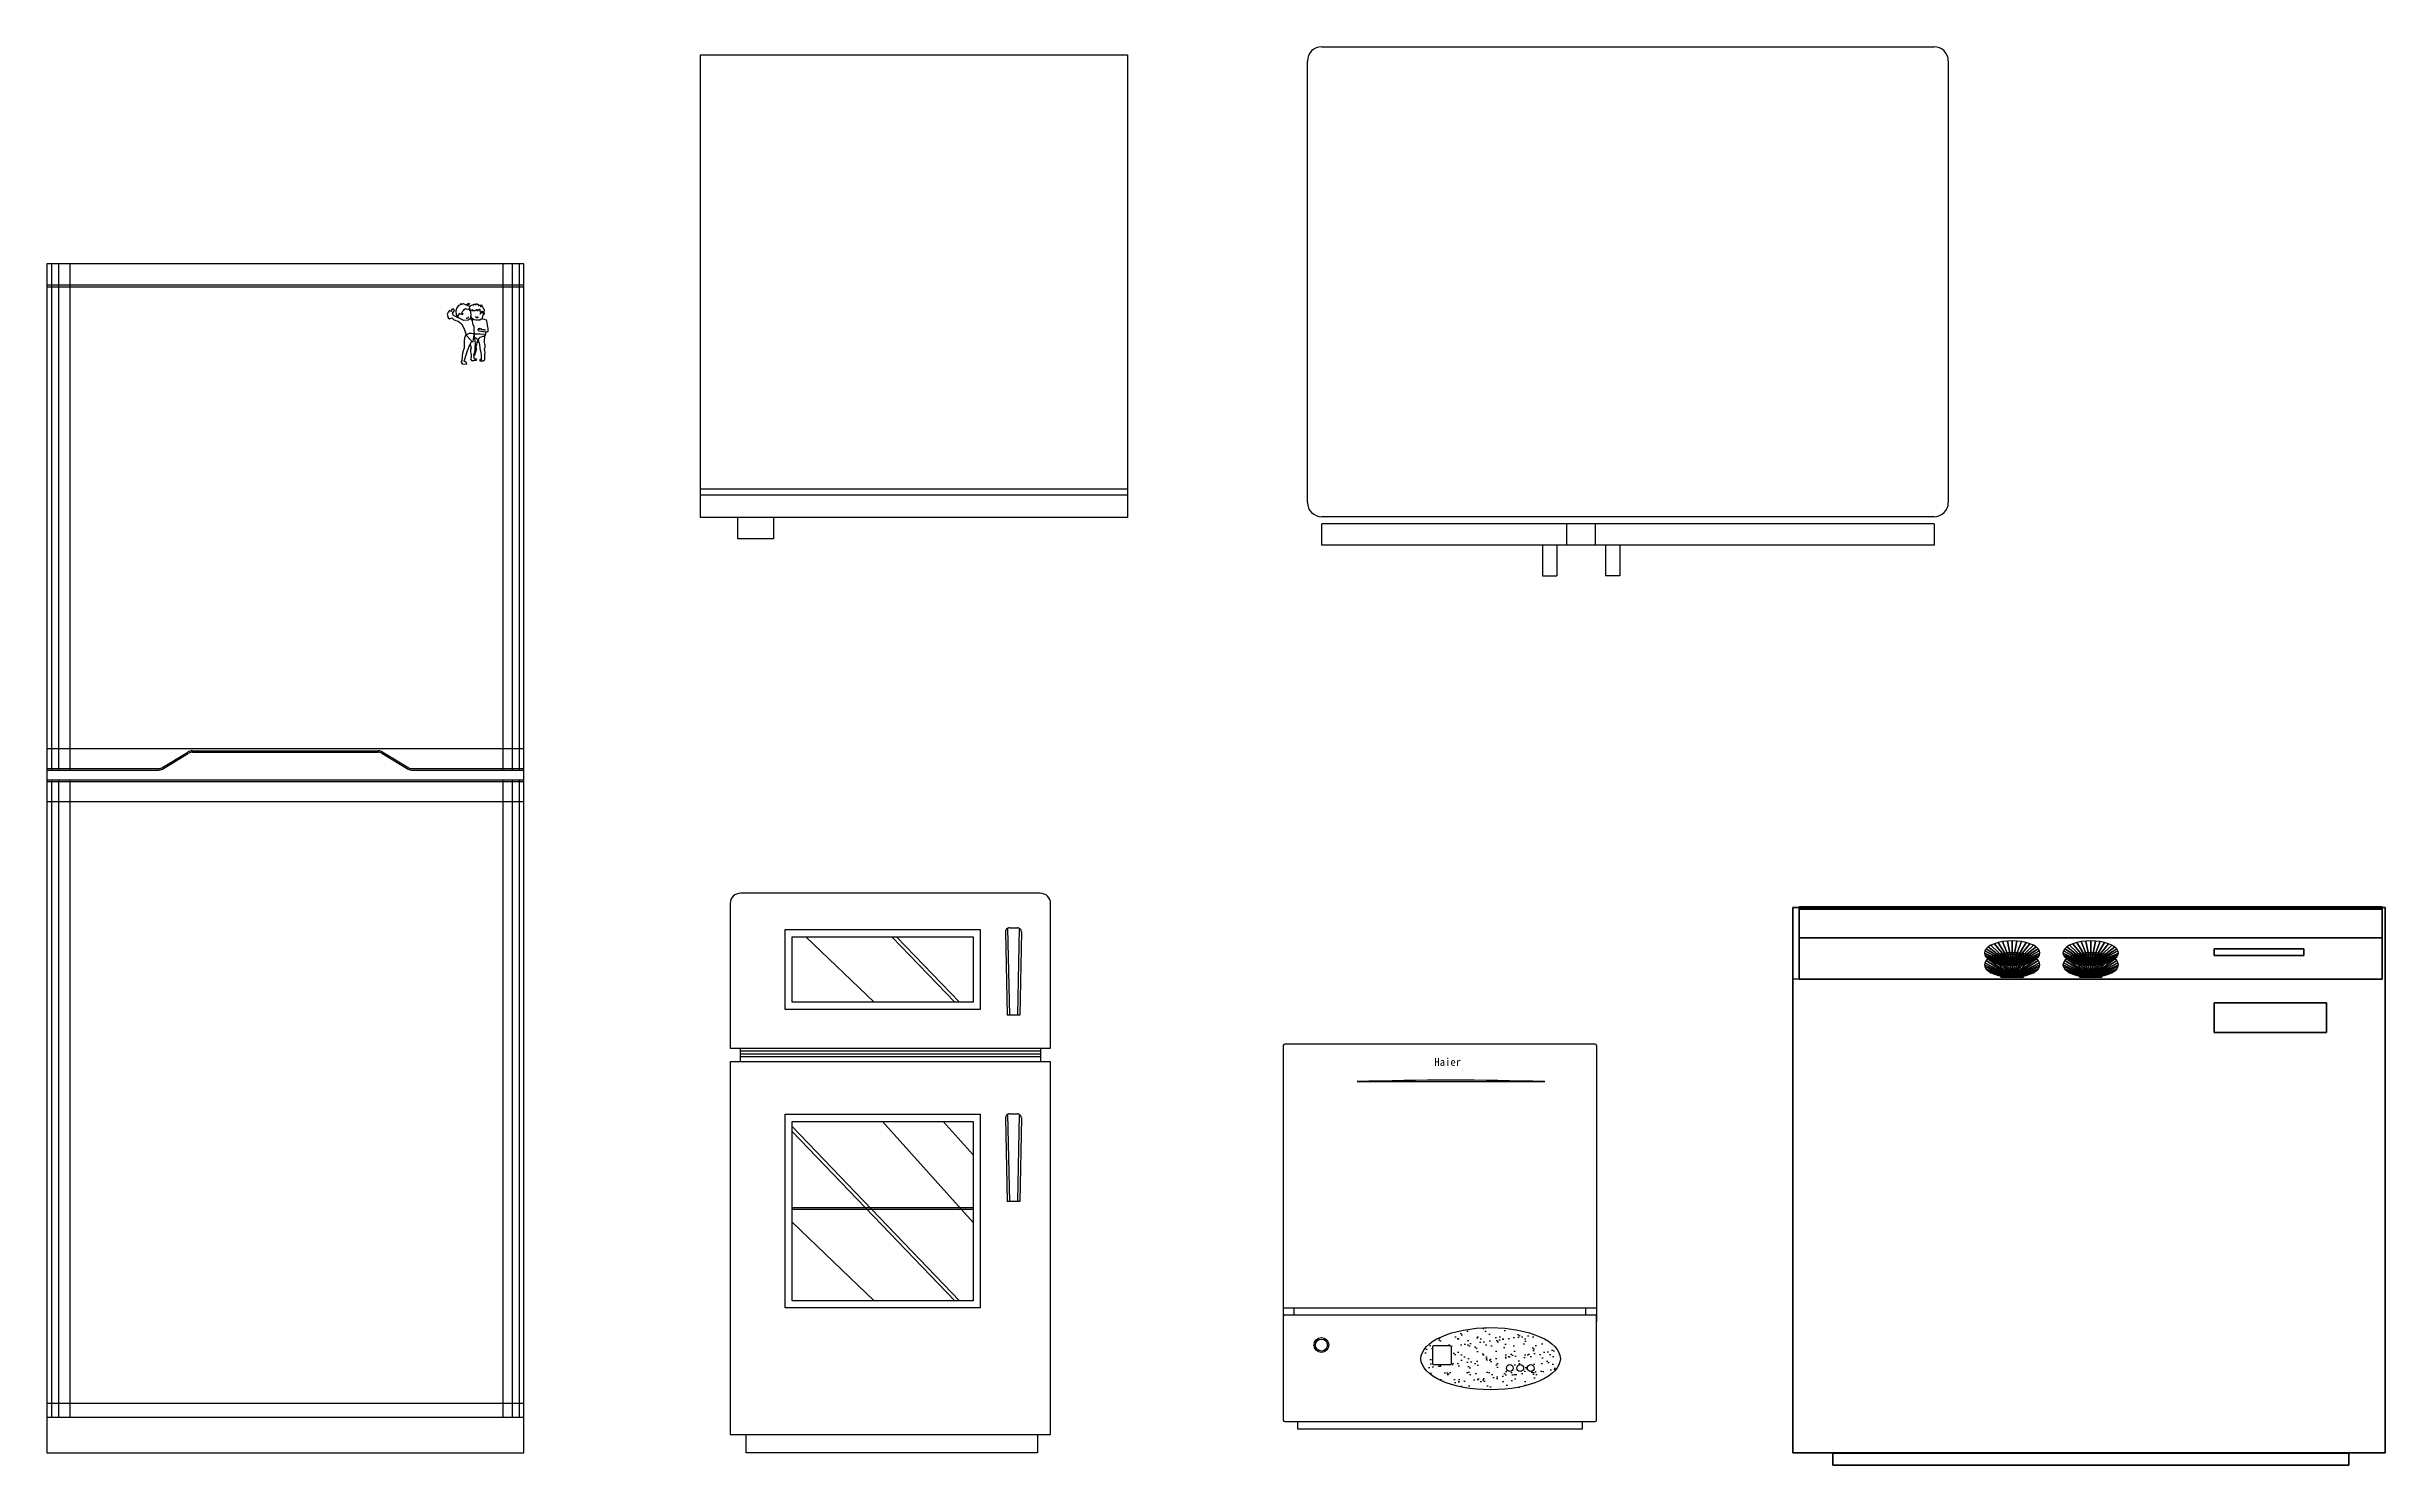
# Model space of a CAD drawing. Header units: millimetres. Extents: x 802 to 11587, y 857 to 9680.
# Drawn here: x 8212 to 11496, y 5599 to 7591 of the extents above; entities that cross this region are included whole.
import ezdxf

# ---------------------------------------------------------------- set-up
doc = ezdxf.new("R2010")
doc.units = ezdxf.units.MM
doc.styles.get("Standard").update_dxf_attribs({"font": 'arial.ttf'})

msp = doc.modelspace()

# ---------------------------------------------------------------- hatches: boundary and pattern name
h = msp.add_hatch()
h.set_pattern_fill('AR-SAND', color=0, scale=10, style=0)
h.set_pattern_definition([(37.5, (7452.864, 1263.842), (-0.629934, 19.268238), [0, -15.2, 0, -17, 0, -16.25]), (7.5, (7452.864, 1263.842), (17.69777, 28.22146), [0, -8.2, 0, -13.7, 0, -5.25]), (327.5, (7440.564, 1263.842), (31.14142, 0.05659), [0, -5, 0, -18, 0, -23.5]), (317.5, (7440.564, 1263.842), (30.06127, 8.77676), [0, -2.5, 0, -11.8, 0, -13.5])])
edge = h.paths.add_edge_path()
edge.add_ellipse((10240.1, 5748.4), major_axis=(97.9, 0), ratio=0.445964, start_angle=0, end_angle=360)
h.paths.add_polyline_path([(10271.9, 5735.3, -1), (10262.4, 5735.3, -1)], flags=16)
h.paths.add_polyline_path([(10286.5, 5735.3, -1), (10276.9, 5735.3, -1)], flags=16)
h.paths.add_polyline_path([(10301.3, 5735.3, -1), (10291.7, 5735.3, -1)], flags=16)
h.paths.add_polyline_path([(10184.5, 5741.7, -0.414214), (10182.5, 5739.7), (10160.7, 5739.7, -0.414214), (10158.7, 5741.7), (10158.7, 5765.1, -0.414214), (10160.7, 5767.1), (10182.5, 5767.1, -0.414214), (10184.5, 5765.1)], flags=16)

# ---------------------------------------------------------------- linework, layer by layer
at = {"color": 0}
for p, q in [((10002.9, 7590.8), (10862.9, 7590.8)), ((9982.9, 6950.8), (9982.9, 7570.8)), ((10882.9, 7570.8), (10882.9, 6950.8)), ((8212.3, 7286.1), (8212.3, 5616.1)), ((8882.3, 7286.1), (8212.3, 7286.1)), ((8218.8, 7286.1), (8218.8, 6575.1)), ((8228.6, 7286.1), (8228.6, 6575.1)), ((8244.9, 7286.1), (8244.9, 6575.1)), ((8852.9, 7286.1), (8852.9, 6575.1)), ((8866, 7286.1), (8866, 6575.1)), ((8875.7, 7286.1), (8875.7, 6575.1)), ((8882.3, 5616.1), (8882.3, 7286.1)), ((8882.3, 7256.1), (8212.3, 7256.1)), ((8882.3, 7253.1), (8212.3, 7253.1)), ((8790.7, 7227.6), (8788.4, 7224.2)), ((8796.1, 7229.2), (8790.7, 7227.6)), ((8793, 7229.6), (8796.9, 7230.3)), ((8796.1, 7229.2), (8793, 7229.6)), ((8796.9, 7230.3), (8801.1, 7228.4)), ((8801.1, 7228.4), (8805.3, 7230.7)), ((8806.5, 7229.9), (8802.3, 7227.2)), ((8804.1, 7227.5), (8802.3, 7227.2)), ((8804.7, 7227), (8804.1, 7227.5)), ((8805.6, 7226.5), (8804.7, 7227)), ((8805.3, 7230.7), (8806.5, 7229.9)), ((8806, 7225.4), (8805.6, 7226.5)), ((8806.5, 7223.9), (8806, 7225.4)), ((8806.2, 7225.7), (8807.8, 7227.5)), ((8807.8, 7227.5), (8810.9, 7228.5)), ((8810.9, 7228.5), (8812.7, 7228.3)), ((8812.1, 7229.1), (8814, 7229.3)), ((8812.7, 7228.3), (8812.1, 7229.1)), ((8814, 7229.3), (8815.2, 7228.5)), ((8815.2, 7228.5), (8815.4, 7229.8)), ((8815.4, 7229.8), (8817, 7229.6)), ((8817, 7229.6), (8818.5, 7228.3)), ((8818.5, 7228.3), (8818.7, 7227.1)), ((8818.7, 7227.1), (8820.7, 7227.9)), ((8820.7, 7227.9), (8824, 7227.7)), ((8822.6, 7227.5), (8821.3, 7225.7)), ((8821.3, 7225.7), (8823.2, 7226.3)), ((8824, 7227.7), (8822.6, 7227.5)), ((8823.2, 7226.3), (8824.6, 7224.9)), ((8776.1, 7218.2), (8774.8, 7215.1)), ((8774.8, 7215.1), (8776.1, 7210.3)), ((8778, 7220.3), (8776.1, 7218.2)), ((8776.1, 7210.3), (8778, 7208.8)), ((8780.7, 7219.2), (8778, 7220.3)), ((8778, 7208.8), (8781.1, 7210.3)), ((8780.9, 7221.6), (8780.7, 7219.2)), ((8781.8, 7222.2), (8780.9, 7221.6)), ((8781.1, 7210.3), (8783.4, 7208)), ((8784.1, 7222.2), (8781.8, 7222.2)), ((8782.2, 7216.1), (8783.8, 7218.8)), ((8783.4, 7213.4), (8782.2, 7216.1)), ((8798.2, 7206.6), (8783.4, 7213.4)), ((8783.4, 7208), (8786.8, 7206.5)), ((8783.8, 7218.8), (8784.9, 7219.5)), ((8784.9, 7219.5), (8784.1, 7222.2)), ((8788.4, 7224.2), (8786.8, 7219.9)), ((8786.8, 7219.9), (8787.2, 7214.2)), ((8786.8, 7206.5), (8790.3, 7205.3)), ((8787.2, 7214.2), (8789.9, 7210.3)), ((8789.6, 7213.1), (8790.7, 7213.9)), ((8790.8, 7210), (8789.6, 7213.1)), ((8790.3, 7205.3), (8794.9, 7201.5)), ((8790.7, 7213.9), (8791.9, 7215.7)), ((8791.9, 7215.7), (8792, 7216.9)), ((8792, 7216.9), (8793.1, 7215.6)), ((8793.1, 7215.6), (8795, 7215.1)), ((8794.9, 7201.5), (8798.4, 7194.5)), ((8795, 7215.1), (8797.1, 7215.4)), ((8795.6, 7217.5), (8796, 7218.8)), ((8795.7, 7216.4), (8795.6, 7217.5)), ((8797.1, 7215.4), (8795.7, 7216.4)), ((8796, 7218.8), (8797.4, 7220.5)), ((8797.4, 7220.5), (8798.7, 7222)), ((8804.2, 7206.8), (8798.2, 7206.6)), ((8798.4, 7194.5), (8800.7, 7187.6)), ((8798.7, 7222), (8800.3, 7223.4)), ((8800.3, 7223.4), (8801.4, 7222.7)), ((8801.4, 7222.7), (8803.1, 7222.3)), ((8801.5, 7209.6), (8802.8, 7209.6)), ((8802.8, 7209.6), (8803.6, 7209.9)), ((8803.1, 7222.3), (8804.6, 7222.6)), ((8803.6, 7209.9), (8804.1, 7210.3)), ((8804.1, 7210.3), (8804.7, 7210.7)), ((8806.3, 7208.4), (8804.2, 7206.8)), ((8804.6, 7222.6), (8805.8, 7221.6)), ((8804.7, 7210.7), (8804.8, 7211.3)), ((8804.8, 7211.3), (8804.8, 7211.7)), ((8805.8, 7221.6), (8806.1, 7220)), ((8806.1, 7220), (8807.1, 7221.8)), ((8808.1, 7211.3), (8806.3, 7208.4)), ((8807.1, 7221.8), (8806.5, 7223.9)), ((8806.9, 7208.5), (8808.5, 7208.8)), ((8808, 7218.8), (8807.1, 7221.8)), ((8807.7, 7220.4), (8809, 7220.8)), ((8808.1, 7217.1), (8808, 7218.8)), ((8808.4, 7215), (8808.1, 7217.1)), ((8808.1, 7211.3), (8808.4, 7213.6)), ((8809.6, 7207.6), (8808.2, 7207)), ((8808.4, 7213.6), (8808.4, 7215)), ((8808.9, 7209.5), (8808.4, 7213)), ((8808.5, 7208.8), (8809.4, 7208.4)), ((8812.8, 7207.5), (8808.9, 7209.5)), ((8809, 7220.8), (8809.6, 7221.3)), ((8809.4, 7208.4), (8811, 7208.4)), ((8809.6, 7221.3), (8810, 7221.4)), ((8810, 7220.4), (8809.6, 7220.3)), ((8809.6, 7220.3), (8810.8, 7220.3)), ((8811.2, 7208.4), (8809.6, 7207.6)), ((8809.6, 7207.5), (8809.6, 7206)), ((8809.6, 7206), (8810.2, 7202.3)), ((8810.1, 7221.6), (8810, 7220.4)), ((8810, 7221.4), (8810.1, 7221.6)), ((8810.2, 7202.3), (8810.9, 7200.2)), ((8810.8, 7220.3), (8814.1, 7220.3)), ((8810.9, 7200.2), (8811.9, 7198.3)), ((8811.9, 7198.3), (8811.9, 7197.7)), ((8811.9, 7197.7), (8811.9, 7193.8)), ((8811.9, 7193.8), (8812.1, 7190.7)), ((8815, 7206.8), (8812.8, 7207.5)), ((8814.1, 7220.3), (8814.9, 7221.1)), ((8814.8, 7211.3), (8814.8, 7211.8)), ((8814.9, 7210.9), (8814.8, 7211.3)), ((8814.9, 7221.1), (8815.9, 7221.8)), ((8814.9, 7211.4), (8815.5, 7211)), ((8815.3, 7210.3), (8814.9, 7210.9)), ((8819.5, 7206.7), (8815, 7206.8)), ((8817.3, 7210.3), (8815.3, 7210.3)), ((8815.5, 7211), (8816.8, 7211.1)), ((8815.9, 7221.8), (8816.8, 7221.8)), ((8816.8, 7220.6), (8816.3, 7220.4)), ((8816.3, 7220.4), (8816.4, 7220.3)), ((8816.4, 7220.3), (8818.3, 7220.4)), ((8816.8, 7221.8), (8816.8, 7220.9)), ((8816.8, 7220.9), (8816.8, 7220.6)), ((8816.8, 7211.1), (8817.4, 7211.2)), ((8817.8, 7210.8), (8817.3, 7210.3)), ((8817.4, 7211.2), (8818.1, 7211.4)), ((8818.1, 7211.4), (8817.8, 7210.8)), ((8818.3, 7220.4), (8818.6, 7220.9)), ((8818.3, 7194.2), (8819, 7195.3)), ((8819, 7191.3), (8818.3, 7194.2)), ((8818.6, 7220.9), (8818.9, 7221.4)), ((8818.9, 7221.4), (8819.4, 7222.1)), ((8819, 7195.3), (8819.1, 7195.7)), ((8819.1, 7195.7), (8820, 7194.2)), ((8819.4, 7222.1), (8820.3, 7222.3)), ((8820.5, 7207), (8819.5, 7206.7)), ((8820, 7194.2), (8820.8, 7194.5)), ((8820.3, 7222.3), (8820.3, 7221.3)), ((8820.3, 7221.3), (8820.7, 7219.8)), ((8822.3, 7208.1), (8820.5, 7207)), ((8820.7, 7219.8), (8821.6, 7218.1)), ((8820.8, 7194.5), (8821.3, 7194.8)), ((8821.1, 7215.5), (8821.7, 7216.1)), ((8821.2, 7216), (8821.1, 7215.5)), ((8821.7, 7217.8), (8821.2, 7216.6)), ((8821.2, 7216.6), (8821.2, 7216)), ((8821.3, 7194.8), (8821.8, 7195.3)), ((8821.6, 7218.1), (8821.7, 7217.8)), ((8821.7, 7216.1), (8822.4, 7216.6)), ((8821.8, 7195.3), (8822.2, 7195.3)), ((8822.2, 7195.3), (8822.8, 7193.7)), ((8823.6, 7208.9), (8822.3, 7208.1)), ((8822.4, 7216.6), (8822.9, 7217.5)), ((8822.8, 7193.7), (8824.4, 7193.7)), ((8822.9, 7217.5), (8823.4, 7218.5)), ((8823.4, 7219.5), (8824.4, 7219.6)), ((8823.4, 7218.5), (8823.4, 7219.5)), ((8824, 7209.5), (8823.6, 7208.9)), ((8823.6, 7208.9), (8827.1, 7208.1)), ((8824.4, 7211.8), (8824, 7209.5)), ((8824.4, 7219.6), (8824.4, 7217.6)), ((8824.4, 7217.6), (8825.2, 7216.1)), ((8825.2, 7214.6), (8824.4, 7211.8)), ((8824.4, 7193.7), (8824.7, 7193.8)), ((8824.6, 7224.9), (8826.8, 7221)), ((8824.7, 7193.8), (8825.2, 7193.8)), ((8825.2, 7217.3), (8825.2, 7214.6)), ((8825.6, 7215.7), (8825.2, 7217.3)), ((8825.2, 7216.1), (8826.1, 7215.3)), ((8825.2, 7193.8), (8826.4, 7193.7)), ((8826.2, 7215.1), (8825.6, 7215.7)), ((8826.8, 7221), (8826, 7217.9)), ((8826, 7217.9), (8826.4, 7215.7)), ((8826.8, 7214.8), (8826.2, 7215.1)), ((8826.4, 7215.7), (8826.8, 7214.8)), ((8826.4, 7193.7), (8826.7, 7193.4)), ((8826.7, 7193.4), (8828.5, 7193.2)), ((8827.1, 7208.1), (8829.3, 7207.2)), ((8829.3, 7207.2), (8830.1, 7205.8)), ((8830.1, 7205.8), (8832, 7194.8)), ((8832, 7194.8), (8831.6, 7191)), ((8796, 7160.5), (8795.9, 7156.2)), ((8797.2, 7163.8), (8796, 7160.5)), ((8798.4, 7167.6), (8797.2, 7163.8)), ((8799.2, 7182.2), (8798.3, 7177.7)), ((8798.3, 7177.7), (8798.4, 7167.6)), ((8798.7, 7149.3), (8803.5, 7165.5)), ((8801, 7186.2), (8799.2, 7182.2)), ((8800.7, 7187.6), (8801.3, 7184.8)), ((8801.7, 7186.4), (8800.9, 7186.3)), ((8800.9, 7186.3), (8808.2, 7178.2)), ((8805.5, 7188), (8801.7, 7186.4)), ((8803.5, 7165.5), (8804.8, 7166.5)), ((8804.8, 7166.5), (8805.1, 7169.2)), ((8805.1, 7169.2), (8808.8, 7176.4)), ((8809, 7188), (8805.5, 7188)), ((8807, 7172.8), (8808.3, 7167.9)), ((8807.6, 7165), (8807.5, 7162.5)), ((8807.5, 7162.5), (8808.4, 7158.7)), ((8808.3, 7167.9), (8807.6, 7165)), ((8808.2, 7178.2), (8808.6, 7177.1)), ((8808.6, 7177.1), (8811, 7176.4)), ((8811, 7187.8), (8809, 7188)), ((8812.7, 7187.8), (8811, 7187.8)), ((8811, 7176.4), (8811.6, 7180.1)), ((8811.6, 7180.1), (8812, 7182.5)), ((8812, 7182.5), (8812.5, 7187.2)), ((8812.1, 7190.7), (8812.5, 7188.8)), ((8812.3, 7159.3), (8812.4, 7160.1)), ((8813.4, 7165.1), (8812.4, 7160.1)), ((8812.5, 7188.8), (8812.7, 7187.8)), ((8812.7, 7187.9), (8812.5, 7184.7)), ((8812.5, 7187.2), (8812.7, 7187.9)), ((8812.5, 7184.7), (8813.2, 7181.6)), ((8812.9, 7187.6), (8815.5, 7187.6)), ((8813.6, 7182.7), (8812.9, 7183.2)), ((8813.2, 7181.6), (8814.2, 7173.9)), ((8814.2, 7173.9), (8813.4, 7168.2)), ((8813.4, 7168.2), (8813.4, 7165.1)), ((8814, 7160.6), (8813.4, 7159.7)), ((8813.4, 7159.7), (8813.4, 7158.1)), ((8814.5, 7181.8), (8813.6, 7182.7)), ((8814.6, 7161.5), (8814, 7160.6)), ((8815.4, 7181.3), (8814.5, 7181.8)), ((8814.9, 7163.6), (8814.6, 7161.5)), ((8815.2, 7165.1), (8814.9, 7163.6)), ((8815.8, 7172), (8815.1, 7169.9)), ((8815.1, 7169.9), (8815.2, 7167)), ((8815.2, 7167), (8815.2, 7165.1)), ((8816.1, 7180.9), (8815.4, 7181.3)), ((8815.5, 7187.6), (8821, 7187.5)), ((8816.5, 7175.4), (8815.8, 7172)), ((8817.4, 7179.2), (8816.1, 7180.9)), ((8817.5, 7179.4), (8816.5, 7175.4)), ((8817.6, 7179.3), (8817.4, 7179.2)), ((8817.5, 7175.8), (8817.4, 7175.5)), ((8819.2, 7181), (8817.6, 7179.3)), ((8818.9, 7178.3), (8817.9, 7179.3)), ((8819.2, 7177.4), (8818.9, 7178.3)), ((8827.9, 7190.1), (8819, 7191.3)), ((8819.6, 7181.4), (8819.2, 7181)), ((8819.7, 7175.1), (8819.2, 7177.4)), ((8820.6, 7182.3), (8819.6, 7181.4)), ((8820.1, 7174.5), (8819.7, 7175.1)), ((8820.5, 7172.7), (8820.1, 7174.5)), ((8820.8, 7168.1), (8820.5, 7172.7)), ((8822.4, 7182.8), (8820.6, 7182.3)), ((8821, 7166.3), (8820.8, 7168.1)), ((8821, 7187.5), (8826.7, 7187.1)), ((8821.4, 7165.1), (8821, 7166.3)), ((8821.9, 7163), (8821.4, 7165.1)), ((8822.2, 7162), (8821.9, 7163)), ((8822.8, 7157.4), (8822.2, 7162)), ((8824.5, 7184.1), (8822.4, 7182.8)), ((8826.7, 7183.7), (8824.5, 7184.1)), ((8826.5, 7177), (8826.2, 7176.1)), ((8826.2, 7176.1), (8826.5, 7175.4)), ((8827, 7167.2), (8826.4, 7166.3)), ((8826.4, 7166), (8826.6, 7166.4)), ((8826.4, 7166.3), (8826.4, 7166)), ((8826.6, 7179.8), (8826.5, 7177)), ((8826.5, 7175.4), (8827.3, 7173.8)), ((8827.1, 7181.9), (8826.6, 7179.8)), ((8826.6, 7166.4), (8827.4, 7161)), ((8826.7, 7187.1), (8827.1, 7186.2)), ((8827.9, 7185.3), (8826.7, 7183.7)), ((8827.4, 7168.1), (8827, 7167.2)), ((8827.1, 7186.2), (8828.2, 7186.2)), ((8827.1, 7183.9), (8827.1, 7181.9)), ((8827.4, 7161), (8827.1, 7158.6)), ((8827.3, 7173.8), (8827.4, 7172.3)), ((8827.4, 7172.3), (8827.4, 7170.7)), ((8827.4, 7170.7), (8827.4, 7168.1)), ((8830.5, 7190.2), (8827.9, 7190.1)), ((8828.6, 7187.9), (8827.9, 7185.3)), ((8828.7, 7189.9), (8828.6, 7187.9)), ((8831.6, 7191), (8830.5, 7190.2)), ((8794.4, 7149), (8794.2, 7147.9)), ((8794.2, 7147.9), (8795.9, 7145.4)), ((8795.3, 7150.1), (8794.4, 7149)), ((8795.9, 7156.2), (8795.3, 7150.1)), ((8795.9, 7145.4), (8802.1, 7145.1)), ((8800.8, 7147.9), (8798.7, 7149.3)), ((8801.9, 7147), (8800.8, 7147.9)), ((8802.1, 7145.1), (8801.9, 7147)), ((8808.3, 7155.1), (8807.5, 7152.5)), ((8807.5, 7152.5), (8807.8, 7151.6)), ((8807.8, 7151.6), (8808.8, 7150.4)), ((8808.4, 7158.7), (8808.3, 7155.1)), ((8808.8, 7150.4), (8812.2, 7150.3)), ((8812.2, 7150.3), (8813, 7150.6)), ((8812.3, 7158.8), (8812.3, 7159.3)), ((8812.3, 7158.3), (8812.3, 7158.8)), ((8812.5, 7156.5), (8812.3, 7158.3)), ((8812.7, 7153.6), (8812.5, 7156.5)), ((8813.2, 7152.3), (8812.7, 7153.6)), ((8813.4, 7158.1), (8812.8, 7157.1)), ((8813, 7150.6), (8813.3, 7150.8)), ((8813.7, 7152.3), (8813.2, 7152.3)), ((8813.3, 7150.8), (8815.5, 7150.9)), ((8815.9, 7152.3), (8813.7, 7152.3)), ((8815.5, 7150.9), (8816.5, 7151.3)), ((8816.5, 7151.3), (8815.9, 7152.3)), ((8820.6, 7150.8), (8820.4, 7150.5)), ((8820.4, 7150.5), (8820.5, 7149.8)), ((8820.5, 7149.8), (8820.8, 7149.8)), ((8820.7, 7151.1), (8820.6, 7150.8)), ((8820.9, 7151.4), (8820.7, 7151.1)), ((8820.8, 7149.8), (8821.5, 7149.8)), ((8821.8, 7151.3), (8820.9, 7151.4)), ((8821.5, 7149.8), (8822.3, 7149.5)), ((8821.8, 7151.3), (8822.4, 7151.3)), ((8822.3, 7149.5), (8823.1, 7149.8)), ((8822.4, 7151.3), (8822.8, 7151.5)), ((8823, 7153.4), (8822.8, 7157.4)), ((8822.8, 7151.5), (8823, 7152.1)), ((8823, 7153), (8823, 7153.4)), ((8823, 7152.6), (8823, 7153)), ((8823, 7152.1), (8823, 7152.6)), ((8823.1, 7149.8), (8823.8, 7149.7)), ((8823.8, 7149.7), (8824.1, 7149.7)), ((8824.1, 7149.7), (8824.9, 7149.7)), ((8824.9, 7149.7), (8825.8, 7149.7)), ((8827.1, 7150.7), (8825.8, 7149.7)), ((8827.1, 7158.6), (8827.1, 7150.7)), ((9730.3, 6969.6), (9130.3, 6969.6)), ((9730.3, 6961.3), (9130.3, 6961.3)), ((10862.9, 6930.8), (10002.9, 6930.8)), ((10862.9, 6920.8), (10002.9, 6920.8)), ((10002.9, 6890.8), (10002.9, 6920.8)), ((10347.3, 6890.8), (10347.3, 6920.8)), ((10387.3, 6890.8), (10387.3, 6920.8)), ((10862.9, 6920.8), (10862.9, 6890.8)), ((10862.9, 6890.8), (10002.9, 6890.8)), ((10313, 6890.8), (10313, 6847.6)), ((10333, 6890.8), (10333, 6847.6)), ((10401.6, 6890.8), (10401.6, 6847.6)), ((10421.6, 6890.8), (10421.6, 6847.6)), ((10313, 6847.6), (10333, 6847.6)), ((10421.6, 6847.6), (10401.6, 6847.6)), ((8212.3, 6605.1), (8882.3, 6605.1)), ((8416.8, 6602.1), (8677.9, 6602.1)), ((8212.3, 6577.1), (8369.6, 6577.1)), ((8212.3, 6575.1), (8369.6, 6575.1)), ((8373.7, 6578.2), (8410.6, 6600.4)), ((8374.7, 6576.5), (8411.6, 6598.6)), ((8416.8, 6600.1), (8677.9, 6600.1)), ((8683, 6598.6), (8720, 6576.5)), ((8684.1, 6600.4), (8721, 6578.2)), ((8725.1, 6577.1), (8882.3, 6577.1)), ((8725.1, 6575.1), (8882.3, 6575.1)), ((8212.3, 6561.1), (8882.3, 6561.1)), ((8212.3, 6559.1), (8882.3, 6559.1)), ((8218.8, 6561.1), (8218.8, 5666.1)), ((8228.6, 6561.1), (8228.6, 5666.1)), ((8244.9, 6561.1), (8244.9, 5666.1)), ((8852.9, 6561.1), (8852.9, 5666.1)), ((8866, 6561.1), (8866, 5666.1)), ((8875.7, 6561.1), (8875.7, 5666.1)), ((8212.3, 6531.1), (8882.3, 6531.1)), ((9172.1, 6387.5), (9172.1, 6184.7)), ((9607.5, 6402.1), (9186.7, 6402.1)), ((9622.1, 6184.7), (9622.1, 6387.5)), ((9249.2, 6351), (9523.3, 6351)), ((9249.2, 6238.9), (9249.2, 6351)), ((9259.2, 6341), (9513.3, 6341)), ((9259.2, 6248.9), (9259.2, 6341)), ((9374.4, 6248.9), (9278.3, 6341)), ((9487.8, 6248.9), (9399.3, 6341)), ((9494.4, 6248.9), (9405.9, 6341)), ((9513.3, 6341), (9513.3, 6248.9)), ((9523.3, 6351), (9523.3, 6238.9)), ((9558.7, 6347.9), (9561, 6230.6)), ((9561.8, 6353), (9564.2, 6230.6)), ((9564.3, 6353.6), (9575.5, 6353.6)), ((9578, 6353), (9575.6, 6230.6)), ((9581.1, 6347.9), (9578.8, 6230.6)), ((9513.3, 6248.9), (9259.2, 6248.9)), ((9523.3, 6238.9), (9249.2, 6238.9)), ((9578.8, 6230.6), (9561, 6230.6)), ((9172.1, 6184.7), (9622.1, 6184.7)), ((9186.2, 6184.7), (9186.2, 6165.3)), ((9608.1, 6180.3), (9186.2, 6180.3)), ((9608.1, 6176.2), (9186.2, 6176.2)), ((9608.1, 6184.7), (9608.1, 6165.3)), ((9948.9, 6188), (9948.9, 5800.4)), ((10386.9, 6190), (9950.9, 6190)), ((10388.9, 6188), (10388.9, 5800.4)), ((9172.1, 6165.3), (9172.1, 5642.1)), ((9622.1, 6165.3), (9172.1, 6165.3)), ((9608.1, 6172.1), (9186.2, 6172.1)), ((9622.1, 5642.1), (9622.1, 6165.3)), ((10052.5, 6137.5), (10316, 6137.5)), ((9249.2, 6091.6), (9523.3, 6091.6)), ((9249.2, 5819.8), (9249.2, 6091.6)), ((9259.2, 6081.6), (9513.3, 6081.6)), ((9259.2, 5829.8), (9259.2, 6081.6)), ((9513.3, 5939.6), (9385.9, 6081.6)), ((9513.3, 6034.7), (9471.2, 6081.6)), ((9513.3, 6081.6), (9513.3, 5829.8)), ((9523.3, 6091.6), (9523.3, 5819.8)), ((9558.7, 6086.5), (9561, 5969.2)), ((9561.8, 6091.6), (9564.2, 5969.2)), ((9564.3, 6092.2), (9575.5, 6092.2)), ((9578, 6091.6), (9575.6, 5969.2)), ((9581.1, 6086.5), (9578.8, 5969.2)), ((9494.4, 5829.8), (9259.2, 6074.4)), ((9487.8, 5829.8), (9259.2, 6067.5)), ((9259.6, 5960.7), (9513.6, 5960.7)), ((9259.6, 5957.7), (9259.6, 5960.7)), ((9513.6, 5957.7), (9259.6, 5957.7)), ((9513.6, 5960.7), (9513.6, 5957.7)), ((9578.8, 5969.2), (9561, 5969.2)), ((9374.4, 5829.8), (9259.2, 5940.2)), ((9523.3, 5819.8), (9249.2, 5819.8)), ((9513.3, 5829.8), (9259.2, 5829.8)), ((9948.9, 5820), (10388.9, 5820)), ((9963.9, 5820), (9963.9, 5810)), ((10373.9, 5810), (10373.9, 5820)), ((9948.9, 5808), (9948.9, 5662)), ((9950.9, 5810), (10386.9, 5810)), ((10388.9, 5662), (10388.9, 5808)), ((8212.3, 5686.1), (8882.3, 5686.1)), ((8212.3, 5666.1), (8882.3, 5666.1)), ((9950.9, 5660), (10386.9, 5660)), ((9968.9, 5660), (9968.9, 5650)), ((9968.9, 5650), (10368.9, 5650)), ((10368.9, 5650), (10368.9, 5660)), ((8212.3, 5616.1), (8882.3, 5616.1)), ((9172.1, 5642.1), (9622.1, 5642.1)), ((9194.4, 5616.1), (9194.4, 5642.1)), ((9603.8, 5616.1), (9194.4, 5616.1)), ((9603.8, 5642.1), (9603.8, 5616.1))]:
    msp.add_line(p, q, dxfattribs=at)
at = {"color": 0, "linetype": 'Continuous'}
msp.add_line((11492.3, 6281.6, 1687.6), (10664.5, 6281.6, 1688.1), dxfattribs=at)
at = {"color": 0}
msp.add_lwpolyline([(9130.3, 7579.6), (9730.3, 7579.6), (9730.3, 6929.6), (9130.3, 6929.6)], close=True, dxfattribs=at)
msp.add_lwpolyline([(9232.8, 6929.6), (9232.8, 6899.6), (9182.8, 6899.6), (9182.8, 6929.6)], dxfattribs=at)
msp.add_lwpolyline([(10160.7, 5767.1), (10182.5, 5767.1, -0.414214), (10184.5, 5765.1), (10184.5, 5741.7, -0.414214), (10182.5, 5739.7), (10160.7, 5739.7, -0.414214), (10158.7, 5741.7), (10158.7, 5765.1, -0.414214)], format="xyb", close=True, dxfattribs=at)
for centre, radius in [((10002.5, 5767.6), 10.4), ((10002.5, 5767.6), 8.45), ((10267.1, 5735.3), 4.77), ((10281.7, 5735.3), 4.77), ((10296.5, 5735.3), 4.77)]:
    msp.add_circle(centre, radius, dxfattribs=at)
for centre, radius, start, end in [((10002.9, 7570.8), 20, 90, 180), ((10862.9, 7570.8), 20, 0, 90), ((10002.9, 6950.8), 20, 180, 270), ((10862.9, 6950.8), 20, 270, 0), ((8416.8, 6590.1), 12, 90, 120.9638), ((8677.9, 6590.1), 12, 59.0362, 90), ((8369.6, 6585.1), 8, 270, 300.9638), ((8369.6, 6585.1), 10, 270, 300.9638), ((8416.8, 6590.1), 10, 90, 120.9638), ((8677.9, 6590.1), 10, 59.0362, 90), ((8725.1, 6585.1), 10, 239.0362, 270), ((8725.1, 6585.1), 8, 239.0362, 270), ((9186.7, 6387.5), 14.6, 90, 180), ((9607.5, 6387.5), 14.6, 0, 90), ((9564.3, 6348), 5.58, 90, 181.123), ((9575.5, 6348), 5.58, 358.877, 90), ((9950.9, 6188), 2, 90, 180), ((10386.9, 6188), 2, 0, 90), ((10184.2, 1800.9), 4338.6, 88.2602, 91.7398), ((9564.3, 6086.6), 5.58, 90, 181.123), ((9575.5, 6086.6), 5.58, 358.877, 90), ((9950.9, 5808), 2, 90, 180), ((10386.9, 5808), 2, 0, 90), ((9950.9, 5662), 2, 180, 270), ((10386.9, 5662), 2, 270, 0)]:
    msp.add_arc(centre, radius, start, end, dxfattribs=at)
msp.add_ellipse((10240.1, 5748.4), major_axis=(97.9, 0), ratio=0.445964, dxfattribs=at)
at = {"color": 0, "linetype": 'Continuous'}
for points in [[(10664.5, 6382, 755), (11496.5, 6382, 755), (11496.5, 6382, 1688.1), (10664.5, 6382, 1688.1)], [(10664.5, 5616.1, 755), (10664.5, 6382, 755), (10664.5, 6382, 1688.1), (10664.5, 5616.1, 1688.1)], [(10664.5, 6382, 755), (10664.5, 5616.1, 755), (11496.5, 5616.1, 755), (11496.5, 6382, 755)], [(11496.5, 6382, 1688.1), (11496.5, 5616.1, 1688.1), (10664.5, 5616.1, 1688.1), (10664.5, 6382, 1688.1)], [(10673.3, 6382.8, 1809.1), (10673.3, 6339.4, 1809.1), (11492.3, 6339.4, 1809.1), (11492.3, 6382.8, 1809.1)], [(10673.3, 6379.9, 1687.6), (10673.3, 6382.8, 1687.6), (11492.3, 6382.8, 1687.6), (11492.3, 6379.9, 1687.6)], [(10673.3, 6382.8, 1687.6), (10673.3, 6382.8, 1809.1), (11492.3, 6382.8, 1809.1), (11492.3, 6382.8, 1687.6)], [(10673.3, 6281.6, 1687.6), (10673.3, 6379.9, 1687.6), (11492.3, 6379.9, 1687.6), (11492.3, 6281.6, 1687.6)], [(11496.5, 6382, 755), (11496.5, 5616.1, 755), (11496.5, 5616.1, 1688.1), (11496.5, 6382, 1688.1)], [(10673.3, 6339.4, 1809.1), (10673.3, 6281.6, 1687.6), (11492.3, 6281.6, 1687.6), (11492.3, 6339.4, 1809.1)], [(10972.5, 6300.8, 1714.2), (10934.2, 6321, 1751.6), (10933.7, 6318, 1746.1)], [(10972.5, 6300.8, 1714.2), (10933.7, 6318, 1746.1), (10934.2, 6315, 1740.5)], [(10972.5, 6300.8, 1714.2), (10936, 6323.9, 1757), (10934.2, 6321, 1751.6)], [(10972.5, 6300.8, 1714.2), (10934.2, 6315, 1740.5), (10936, 6312.1, 1735.2)], [(10972.5, 6284.3, 1723.1), (10936, 6307.4, 1765.9), (10934.2, 6304.5, 1760.5)], [(10972.5, 6300.8, 1714.2), (10938.9, 6326.6, 1762), (10936, 6323.9, 1757)], [(10972.5, 6300.8, 1714.2), (10936, 6312.1, 1735.2), (10938.9, 6309.4, 1730.1)], [(10972.5, 6284.3, 1723.1), (10938.9, 6310.1, 1770.9), (10936, 6307.4, 1765.9)], [(10972.5, 6300.8, 1714.2), (10942.8, 6329, 1766.6), (10938.9, 6326.6, 1762)], [(10972.5, 6284.3, 1723.1), (10942.8, 6312.5, 1775.4), (10938.9, 6310.1, 1770.9)], [(10972.5, 6300.8, 1714.2), (10938.9, 6309.4, 1730.1), (10942.8, 6307, 1725.6)], [(10972.5, 6300.8, 1714.2), (10947.6, 6331.1, 1770.5), (10942.8, 6329, 1766.6)], [(10972.5, 6284.3, 1723.1), (10947.6, 6314.6, 1779.4), (10942.8, 6312.5, 1775.4)], [(10972.5, 6300.8, 1714.2), (10942.8, 6307, 1725.6), (10947.6, 6304.9, 1721.7)], [(10972.5, 6300.8, 1714.2), (10953.1, 6332.9, 1773.7), (10947.6, 6331.1, 1770.5)], [(10972.5, 6284.3, 1723.1), (10953.1, 6316.3, 1782.6), (10947.6, 6314.6, 1779.4)], [(10972.5, 6300.8, 1714.2), (10959.2, 6334.1, 1776), (10953.1, 6332.9, 1773.7)], [(10972.5, 6284.3, 1723.1), (10959.2, 6317.6, 1784.9), (10953.1, 6316.3, 1782.6)], [(10988.3, 6316.2, 1781.9), (10988.3, 6284.3, 1781.9), (10956.8, 6284.3, 1781.9), (10956.8, 6316.2, 1781.9)], [(10956.8, 6316.2, 1730.5), (10956.8, 6284.3, 1730.5), (10988.3, 6284.3, 1730.5), (10988.3, 6316.2, 1730.5)], [(10988.3, 6316.2, 1781.9), (10956.8, 6316.2, 1781.9), (10956.8, 6316.2, 1730.5), (10988.3, 6316.2, 1730.5)], [(10956.8, 6316.2, 1781.9), (10956.8, 6284.3, 1781.9), (10956.8, 6284.3, 1730.5), (10956.8, 6316.2, 1730.5)], [(10972.5, 6300.8, 1714.2), (10965.8, 6334.9, 1777.5), (10959.2, 6334.1, 1776)], [(10972.5, 6284.3, 1723.1), (10965.8, 6318.4, 1786.3), (10959.2, 6317.6, 1784.9)], [(10972.5, 6300.8, 1714.2), (10972.5, 6335.2, 1777.9), (10965.8, 6334.9, 1777.5)], [(10972.5, 6284.3, 1723.1), (10972.5, 6318.6, 1786.8), (10965.8, 6318.4, 1786.3)], [(10972.5, 6300.8, 1714.2), (10979.3, 6334.9, 1777.5), (10972.5, 6335.2, 1777.9)], [(10972.5, 6300.8, 1714.2), (10985.8, 6334.1, 1776), (10979.3, 6334.9, 1777.5)], [(10972.5, 6300.8, 1714.2), (10992, 6332.9, 1773.7), (10985.8, 6334.1, 1776)], [(10972.5, 6300.8, 1714.2), (10997.5, 6331.1, 1770.5), (10992, 6332.9, 1773.7)], [(10972.5, 6300.8, 1714.2), (11002.3, 6329, 1766.6), (10997.5, 6331.1, 1770.5)], [(10972.5, 6300.8, 1714.2), (11006.2, 6326.6, 1762), (11002.3, 6329, 1766.6)], [(10972.5, 6300.8, 1714.2), (11009.1, 6323.9, 1757), (11006.2, 6326.6, 1762)], [(10972.5, 6300.8, 1714.2), (11010.8, 6321, 1751.6), (11009.1, 6323.9, 1757)], [(10972.5, 6300.8, 1714.2), (11011.4, 6318, 1746.1), (11010.8, 6321, 1751.6)], [(10972.5, 6284.3, 1723.1), (10979.3, 6318.4, 1786.3), (10972.5, 6318.6, 1786.8)], [(10972.5, 6284.3, 1723.1), (10985.8, 6317.6, 1784.9), (10979.3, 6318.4, 1786.3)], [(10972.5, 6300.8, 1714.2), (11010.8, 6315, 1740.5), (11011.4, 6318, 1746.1)], [(10972.5, 6284.3, 1723.1), (10992, 6316.3, 1782.6), (10985.8, 6317.6, 1784.9)], [(10972.5, 6284.3, 1723.1), (10997.5, 6314.6, 1779.4), (10992, 6316.3, 1782.6)], [(10972.5, 6300.8, 1714.2), (11009.1, 6312.1, 1735.2), (11010.8, 6315, 1740.5)], [(10972.5, 6284.3, 1723.1), (11002.3, 6312.5, 1775.4), (10997.5, 6314.6, 1779.4)], [(10972.5, 6284.3, 1723.1), (11006.2, 6310.1, 1770.9), (11002.3, 6312.5, 1775.4)], [(10972.5, 6300.8, 1714.2), (11006.2, 6309.4, 1730.1), (11009.1, 6312.1, 1735.2)], [(10972.5, 6284.3, 1723.1), (11009.1, 6307.4, 1765.9), (11006.2, 6310.1, 1770.9)], [(10972.5, 6300.8, 1714.2), (11002.3, 6307, 1725.6), (11006.2, 6309.4, 1730.1)], [(10972.5, 6284.3, 1723.1), (11010.8, 6304.5, 1760.5), (11009.1, 6307.4, 1765.9)], [(10972.5, 6300.8, 1714.2), (10997.5, 6304.9, 1721.7), (11002.3, 6307, 1725.6)], [(10988.3, 6284.3, 1781.9), (10988.3, 6316.2, 1781.9), (10988.3, 6316.2, 1730.5), (10988.3, 6284.3, 1730.5)], [(11082.8, 6300.8, 1714.2), (11044.5, 6321, 1751.6), (11043.9, 6318, 1746.1)], [(11082.8, 6300.8, 1714.2), (11043.9, 6318, 1746.1), (11044.5, 6315, 1740.5)], [(11082.8, 6300.8, 1714.2), (11046.3, 6323.9, 1757), (11044.5, 6321, 1751.6)], [(11082.8, 6300.8, 1714.2), (11044.5, 6315, 1740.5), (11046.3, 6312.1, 1735.2)], [(11082.8, 6284.3, 1723.1), (11046.3, 6307.4, 1765.9), (11044.5, 6304.5, 1760.5)], [(11082.8, 6300.8, 1714.2), (11049.2, 6326.6, 1762), (11046.3, 6323.9, 1757)], [(11082.8, 6300.8, 1714.2), (11046.3, 6312.1, 1735.2), (11049.2, 6309.4, 1730.1)], [(11082.8, 6284.3, 1723.1), (11049.2, 6310.1, 1770.9), (11046.3, 6307.4, 1765.9)], [(11082.8, 6300.8, 1714.2), (11053, 6329, 1766.6), (11049.2, 6326.6, 1762)], [(11082.8, 6284.3, 1723.1), (11053, 6312.5, 1775.4), (11049.2, 6310.1, 1770.9)], [(11082.8, 6300.8, 1714.2), (11049.2, 6309.4, 1730.1), (11053, 6307, 1725.6)], [(11082.8, 6300.8, 1714.2), (11057.8, 6331.1, 1770.5), (11053, 6329, 1766.6)], [(11082.8, 6284.3, 1723.1), (11057.8, 6314.6, 1779.4), (11053, 6312.5, 1775.4)], [(11082.8, 6300.8, 1714.2), (11053, 6307, 1725.6), (11057.8, 6304.9, 1721.7)], [(11082.8, 6300.8, 1714.2), (11063.4, 6332.9, 1773.7), (11057.8, 6331.1, 1770.5)], [(11082.8, 6284.3, 1723.1), (11063.4, 6316.3, 1782.6), (11057.8, 6314.6, 1779.4)], [(11082.8, 6300.8, 1714.2), (11069.5, 6334.1, 1776), (11063.4, 6332.9, 1773.7)], [(11082.8, 6284.3, 1723.1), (11069.5, 6317.6, 1784.9), (11063.4, 6316.3, 1782.6)], [(11098.6, 6316.2, 1781.9), (11098.6, 6284.3, 1781.9), (11067.1, 6284.3, 1781.9), (11067.1, 6316.2, 1781.9)], [(11067.1, 6316.2, 1730.5), (11067.1, 6284.3, 1730.5), (11098.6, 6284.3, 1730.5), (11098.6, 6316.2, 1730.5)], [(11067.1, 6316.2, 1781.9), (11067.1, 6284.3, 1781.9), (11067.1, 6284.3, 1730.5), (11067.1, 6316.2, 1730.5)], [(11098.6, 6316.2, 1781.9), (11067.1, 6316.2, 1781.9), (11067.1, 6316.2, 1730.5), (11098.6, 6316.2, 1730.5)], [(11082.8, 6300.8, 1714.2), (11076.1, 6334.9, 1777.5), (11069.5, 6334.1, 1776)], [(11082.8, 6284.3, 1723.1), (11076.1, 6318.4, 1786.3), (11069.5, 6317.6, 1784.9)], [(11082.8, 6300.8, 1714.2), (11082.8, 6335.2, 1777.9), (11076.1, 6334.9, 1777.5)], [(11082.8, 6284.3, 1723.1), (11082.8, 6318.6, 1786.8), (11076.1, 6318.4, 1786.3)], [(11082.8, 6300.8, 1714.2), (11089.6, 6334.9, 1777.5), (11082.8, 6335.2, 1777.9)], [(11082.8, 6300.8, 1714.2), (11096.1, 6334.1, 1776), (11089.6, 6334.9, 1777.5)], [(11082.8, 6300.8, 1714.2), (11102.3, 6332.9, 1773.7), (11096.1, 6334.1, 1776)], [(11082.8, 6300.8, 1714.2), (11107.8, 6331.1, 1770.5), (11102.3, 6332.9, 1773.7)], [(11082.8, 6300.8, 1714.2), (11112.6, 6329, 1766.6), (11107.8, 6331.1, 1770.5)], [(11082.8, 6300.8, 1714.2), (11116.5, 6326.6, 1762), (11112.6, 6329, 1766.6)], [(11082.8, 6300.8, 1714.2), (11119.4, 6323.9, 1757), (11116.5, 6326.6, 1762)], [(11082.8, 6300.8, 1714.2), (11121.1, 6321, 1751.6), (11119.4, 6323.9, 1757)], [(11082.8, 6300.8, 1714.2), (11121.7, 6318, 1746.1), (11121.1, 6321, 1751.6)], [(11082.8, 6284.3, 1723.1), (11089.6, 6318.4, 1786.3), (11082.8, 6318.6, 1786.8)], [(11082.8, 6284.3, 1723.1), (11096.1, 6317.6, 1784.9), (11089.6, 6318.4, 1786.3)], [(11082.8, 6300.8, 1714.2), (11121.1, 6315, 1740.5), (11121.7, 6318, 1746.1)], [(11082.8, 6284.3, 1723.1), (11102.3, 6316.3, 1782.6), (11096.1, 6317.6, 1784.9)], [(11082.8, 6284.3, 1723.1), (11107.8, 6314.6, 1779.4), (11102.3, 6316.3, 1782.6)], [(11082.8, 6300.8, 1714.2), (11119.4, 6312.1, 1735.2), (11121.1, 6315, 1740.5)], [(11082.8, 6284.3, 1723.1), (11112.6, 6312.5, 1775.4), (11107.8, 6314.6, 1779.4)], [(11082.8, 6284.3, 1723.1), (11116.5, 6310.1, 1770.9), (11112.6, 6312.5, 1775.4)], [(11082.8, 6300.8, 1714.2), (11116.5, 6309.4, 1730.1), (11119.4, 6312.1, 1735.2)], [(11082.8, 6284.3, 1723.1), (11119.4, 6307.4, 1765.9), (11116.5, 6310.1, 1770.9)], [(11082.8, 6300.8, 1714.2), (11112.6, 6307, 1725.6), (11116.5, 6309.4, 1730.1)], [(11082.8, 6284.3, 1723.1), (11121.1, 6304.5, 1760.5), (11119.4, 6307.4, 1765.9)], [(11082.8, 6300.8, 1714.2), (11107.8, 6304.9, 1721.7), (11112.6, 6307, 1725.6)], [(11098.6, 6284.3, 1781.9), (11098.6, 6316.2, 1781.9), (11098.6, 6316.2, 1730.5), (11098.6, 6284.3, 1730.5)], [(11382.1, 6324.2, 1774.7), (11256.1, 6324.2, 1774.7), (11256.1, 6324.2, 1757.5), (11382.1, 6324.2, 1757.5)], [(11256.1, 6314.4, 1774.7), (11256.1, 6324.2, 1774.7), (11382.1, 6324.2, 1774.7), (11382.1, 6314.4, 1774.7)], [(11382.1, 6314.4, 1757.5), (11382.1, 6324.2, 1757.5), (11256.1, 6324.2, 1757.5), (11256.1, 6314.4, 1757.5)], [(11256.1, 6314.4, 1774.7), (11382.1, 6314.4, 1774.7), (11382.1, 6314.4, 1757.5), (11256.1, 6314.4, 1757.5)], [(10972.5, 6284.3, 1723.1), (10934.2, 6304.5, 1760.5), (10933.7, 6301.5, 1755)], [(10972.5, 6284.3, 1723.1), (10933.7, 6301.5, 1755), (10934.2, 6298.5, 1749.4)], [(10972.5, 6284.3, 1723.1), (10934.2, 6298.5, 1749.4), (10936, 6295.6, 1744.1)], [(10972.5, 6284.3, 1723.1), (10936, 6295.6, 1744.1), (10938.9, 6292.9, 1739)], [(10972.5, 6284.3, 1723.1), (10938.9, 6292.9, 1739), (10942.8, 6290.5, 1734.5)], [(10972.5, 6284.3, 1723.1), (10942.8, 6290.5, 1734.5), (10947.6, 6288.3, 1730.6)], [(10972.5, 6300.8, 1714.2), (10947.6, 6304.9, 1721.7), (10953.1, 6303.1, 1718.5)], [(10972.5, 6284.3, 1723.1), (10947.6, 6288.3, 1730.6), (10953.1, 6286.6, 1727.4)], [(10972.5, 6300.8, 1714.2), (10953.1, 6303.1, 1718.5), (10959.2, 6301.9, 1716.1)], [(10972.5, 6284.3, 1723.1), (10953.1, 6286.6, 1727.4), (10959.2, 6285.4, 1725)], [(10956.8, 6284.3, 1781.9), (10988.3, 6284.3, 1781.9), (10988.3, 6284.3, 1730.5), (10956.8, 6284.3, 1730.5)], [(10972.5, 6300.8, 1714.2), (10959.2, 6301.9, 1716.1), (10965.8, 6301.1, 1714.7)], [(10972.5, 6284.3, 1723.1), (10959.2, 6285.4, 1725), (10965.8, 6284.6, 1723.6)], [(10972.5, 6300.8, 1714.2), (10992, 6303.1, 1718.5), (10997.5, 6304.9, 1721.7)], [(10972.5, 6284.3, 1723.1), (11011.4, 6301.5, 1755), (11010.8, 6304.5, 1760.5)], [(10972.5, 6300.8, 1714.2), (10985.8, 6301.9, 1716.1), (10992, 6303.1, 1718.5)], [(10972.5, 6300.8, 1714.2), (10979.3, 6301.1, 1714.7), (10985.8, 6301.9, 1716.1)], [(10972.5, 6284.3, 1723.1), (11010.8, 6298.5, 1749.4), (11011.4, 6301.5, 1755)], [(10972.5, 6284.3, 1723.1), (11009.1, 6295.6, 1744.1), (11010.8, 6298.5, 1749.4)], [(10972.5, 6284.3, 1723.1), (11006.2, 6292.9, 1739), (11009.1, 6295.6, 1744.1)], [(10972.5, 6284.3, 1723.1), (11002.3, 6290.5, 1734.5), (11006.2, 6292.9, 1739)], [(10972.5, 6284.3, 1723.1), (10997.5, 6288.3, 1730.6), (11002.3, 6290.5, 1734.5)], [(10972.5, 6284.3, 1723.1), (10992, 6286.6, 1727.4), (10997.5, 6288.3, 1730.6)], [(10972.5, 6284.3, 1723.1), (10985.8, 6285.4, 1725), (10992, 6286.6, 1727.4)], [(10972.5, 6284.3, 1723.1), (10979.3, 6284.6, 1723.6), (10985.8, 6285.4, 1725)], [(11082.8, 6284.3, 1723.1), (11044.5, 6304.5, 1760.5), (11043.9, 6301.5, 1755)], [(11082.8, 6284.3, 1723.1), (11043.9, 6301.5, 1755), (11044.5, 6298.5, 1749.4)], [(11082.8, 6284.3, 1723.1), (11044.5, 6298.5, 1749.4), (11046.3, 6295.6, 1744.1)], [(11082.8, 6284.3, 1723.1), (11046.3, 6295.6, 1744.1), (11049.2, 6292.9, 1739)], [(11082.8, 6284.3, 1723.1), (11049.2, 6292.9, 1739), (11053, 6290.5, 1734.5)], [(11082.8, 6284.3, 1723.1), (11053, 6290.5, 1734.5), (11057.8, 6288.3, 1730.6)], [(11082.8, 6300.8, 1714.2), (11057.8, 6304.9, 1721.7), (11063.4, 6303.1, 1718.5)], [(11082.8, 6284.3, 1723.1), (11057.8, 6288.3, 1730.6), (11063.4, 6286.6, 1727.4)], [(11082.8, 6300.8, 1714.2), (11063.4, 6303.1, 1718.5), (11069.5, 6301.9, 1716.1)], [(11082.8, 6284.3, 1723.1), (11063.4, 6286.6, 1727.4), (11069.5, 6285.4, 1725)], [(11067.1, 6284.3, 1781.9), (11098.6, 6284.3, 1781.9), (11098.6, 6284.3, 1730.5), (11067.1, 6284.3, 1730.5)], [(11082.8, 6300.8, 1714.2), (11069.5, 6301.9, 1716.1), (11076.1, 6301.1, 1714.7)], [(11082.8, 6284.3, 1723.1), (11069.5, 6285.4, 1725), (11076.1, 6284.6, 1723.6)], [(11082.8, 6300.8, 1714.2), (11102.3, 6303.1, 1718.5), (11107.8, 6304.9, 1721.7)], [(11082.8, 6284.3, 1723.1), (11121.7, 6301.5, 1755), (11121.1, 6304.5, 1760.5)], [(11082.8, 6300.8, 1714.2), (11096.1, 6301.9, 1716.1), (11102.3, 6303.1, 1718.5)], [(11082.8, 6300.8, 1714.2), (11089.6, 6301.1, 1714.7), (11096.1, 6301.9, 1716.1)], [(11082.8, 6284.3, 1723.1), (11121.1, 6298.5, 1749.4), (11121.7, 6301.5, 1755)], [(11082.8, 6284.3, 1723.1), (11119.4, 6295.6, 1744.1), (11121.1, 6298.5, 1749.4)], [(11082.8, 6284.3, 1723.1), (11116.5, 6292.9, 1739), (11119.4, 6295.6, 1744.1)], [(11082.8, 6284.3, 1723.1), (11112.6, 6290.5, 1734.5), (11116.5, 6292.9, 1739)], [(11082.8, 6284.3, 1723.1), (11107.8, 6288.3, 1730.6), (11112.6, 6290.5, 1734.5)], [(11082.8, 6284.3, 1723.1), (11102.3, 6286.6, 1727.4), (11107.8, 6288.3, 1730.6)], [(11082.8, 6284.3, 1723.1), (11096.1, 6285.4, 1725), (11102.3, 6286.6, 1727.4)], [(11082.8, 6284.3, 1723.1), (11089.6, 6284.6, 1723.6), (11096.1, 6285.4, 1725)], [(11256.4, 6248.2, 1701.1), (11256.4, 6206.6, 1701.1), (11413.9, 6206.6, 1701.1), (11413.9, 6248.2, 1701.1)], [(11413.9, 6248.2, 1688.8), (11413.9, 6206.6, 1688.8), (11256.4, 6206.6, 1688.8), (11256.4, 6248.2, 1688.8)], [(11256.4, 6206.6, 1701.1), (11256.4, 6248.2, 1701.1), (11256.4, 6248.2, 1688.8), (11256.4, 6206.6, 1688.8)], [(11256.4, 6248.2, 1701.1), (11413.9, 6248.2, 1701.1), (11413.9, 6248.2, 1688.8), (11256.4, 6248.2, 1688.8)], [(11413.9, 6248.2, 1701.1), (11413.9, 6206.6, 1701.1), (11413.9, 6206.6, 1688.8), (11413.9, 6248.2, 1688.8)], [(11413.9, 6206.6, 1701.1), (11256.4, 6206.6, 1701.1), (11256.4, 6206.6, 1688.8), (11413.9, 6206.6, 1688.8)], [(11496.5, 5616.1, 755), (10664.5, 5616.1, 755), (10664.5, 5616.1, 1688.1), (11496.5, 5616.1, 1688.1)], [(10720.7, 5615.9, 1603), (10720.7, 5598.8, 1603), (10720.7, 5598.8, 848), (10720.7, 5615.9, 848)], [(11445.5, 5615.9, 1603), (10720.7, 5615.9, 1603), (10720.7, 5615.9, 848), (11445.5, 5615.9, 848)], [(10720.7, 5615.9, 848), (10720.7, 5598.8, 848), (11445.5, 5598.8, 848), (11445.5, 5615.9, 848)], [(11445.5, 5615.9, 1603), (11445.5, 5598.8, 1603), (10720.7, 5598.8, 1603), (10720.7, 5615.9, 1603)], [(11445.5, 5598.8, 1603), (11445.5, 5615.9, 1603), (11445.5, 5615.9, 848), (11445.5, 5598.8, 848)], [(10720.7, 5598.8, 1603), (11445.5, 5598.8, 1603), (11445.5, 5598.8, 848), (10720.7, 5598.8, 848)]]:
    msp.add_3dface(points, dxfattribs=at)
for points, invisible_edges in [([(10673.3, 6382.8, 1687.6), (10673.3, 6382.8, 1809.1), (10673.3, 6339.4, 1809.1)], 8), ([(10673.3, 6382.8, 1687.6), (10673.3, 6339.4, 1809.1), (10673.3, 6281.6, 1687.6)], 1), ([(11492.3, 6382.8, 1687.6), (11492.3, 6382.8, 1809.1), (11492.3, 6339.4, 1809.1)], 8), ([(11492.3, 6382.8, 1687.6), (11492.3, 6339.4, 1809.1), (11492.3, 6281.6, 1687.6)], 1)]:
    msp.add_3dface(points, dxfattribs=dict(at, invisible_edges=invisible_edges))

# ---------------------------------------------------------------- texts
at = {"color": 0, "insert": (10161.1, 6170.6), "char_height": 11, "width": 145.9, "attachment_point": 1}
msp.add_mtext('\\f黑体|b0|i0|c134|p2;Haier', dxfattribs=at)

doc.saveas('drawing.dxf')
